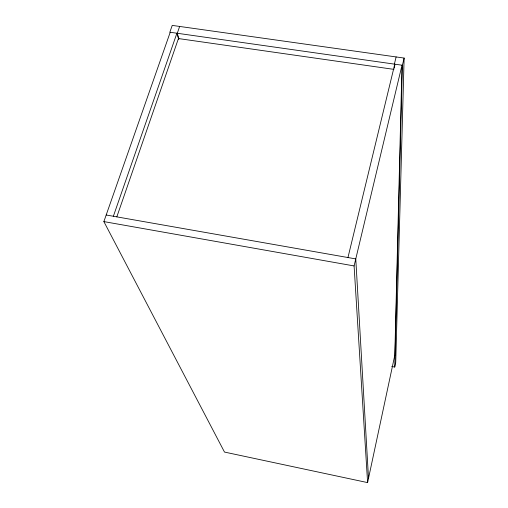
<?xml version="1.0" encoding="UTF-8"?>
<svg xmlns="http://www.w3.org/2000/svg" width="508" height="508" viewBox="0 0 508 508"><rect width="100%" height="100%" fill="white"/><g stroke="black" fill="none" stroke-linecap="round" stroke-linejoin="round"><path stroke-width="0.76" d="M394.322 68.085L394.379 64.122L396.119 56.934M394.76 65.767L394.78 64.179L347.961 257.543M391.719 366.465L394.735 367.049L402.406 65.259L404.127 58.064L172.231 25.4L169.843 32.214L402.406 65.259M404.127 58.064L395.726 362.414L394.735 367.049M367.601 482.6L394.805 355.219L402.006 65.202L354.095 265.938L367.601 482.6L224.492 452.069L103.873 221.602L170.218 32.264M116.834 216.852L178.435 38.557L393.922 69.374M113.367 216.262L176.905 33.217L178.657 39.319M179.648 26.441L177.279 33.268L178.93 39.046M106.191 214.998L355.771 258.915L368.516 478.301M103.873 221.602L354.095 265.938"/></g></svg>
